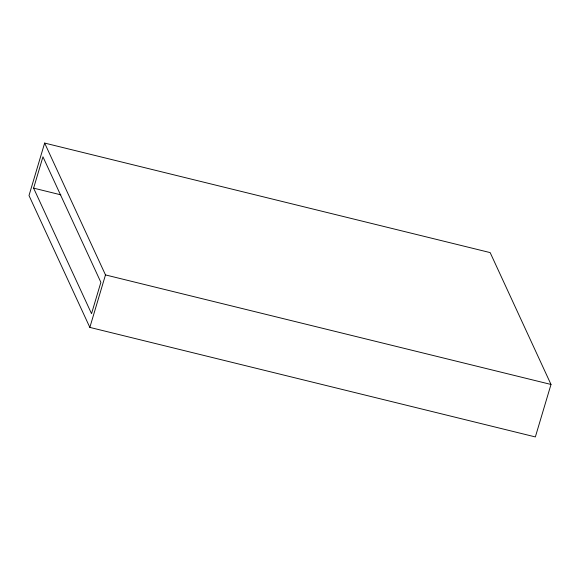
<?xml version="1.0" encoding="UTF-8"?>
<svg xmlns="http://www.w3.org/2000/svg" width="580" height="580" viewBox="0 0 580 580"><rect width="100%" height="100%" fill="white"/><g stroke="black" fill="none" stroke-linecap="round" stroke-linejoin="round"><path stroke-width="0.87" d="M44.645 143.071L29 195.547L89.842 327.403L535.354 436.928L551 384.453L490.158 252.597L44.645 143.071L105.487 274.92L89.842 327.403M33.611 188.137L42.949 156.803L100.876 282.329L91.531 313.664L33.611 188.137L60.842 194.837M105.487 274.92L551 384.453"/></g></svg>
